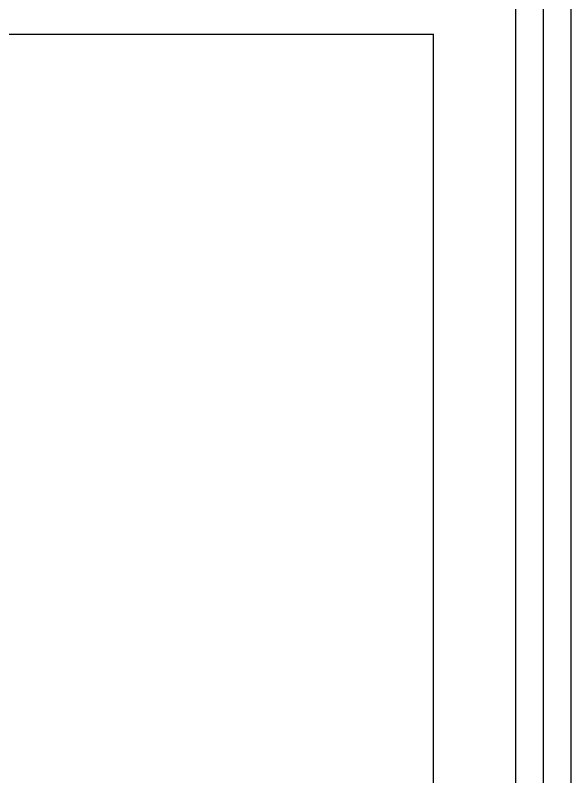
# Model space of a CAD drawing. Header units: millimetres. Extents: x 5544 to 245194, y -610088 to 30375.
# Drawn here: x 71078 to 73101, y 15276 to 18049 of the extents above; entities that cross this region are included whole.
import ezdxf

# ---------------------------------------------------------------- set-up
doc = ezdxf.new("R2010")
doc.units = ezdxf.units.MM
doc.layers.add('주단면도-1$0$A-FLOR-GW', color=6, linetype='Continuous')
doc.layers.add('주단면도-1$0$A-ST-CONC', color=2, linetype='Continuous')

msp = doc.modelspace()

# ---------------------------------------------------------------- linework, layer by layer
at = {"layer": '주단면도-1$0$A-FLOR-GW'}
for p, q in [((73001.5, 22729.6), (73001.5, -6520.4)), ((73101.5, 22729.6), (73101.5, -6520.4))]:
    msp.add_line(p, q, dxfattribs=at)
at = {"layer": '주단면도-1$0$A-ST-CONC'}
for p, q in [((72901.5, -8570.4), (72901.5, 22709.6)), ((66601.5, 17979.6), (72601.5, 17979.6)), ((72601.5, -7570.4), (72601.5, 17979.6))]:
    msp.add_line(p, q, dxfattribs=at)

doc.saveas('drawing.dxf')
